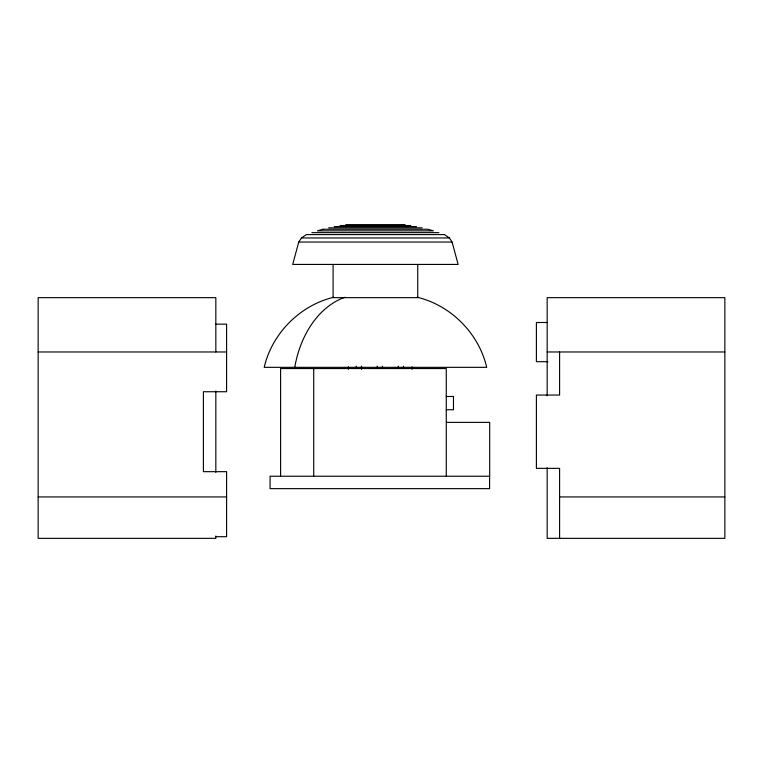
<?xml version="1.0" encoding="UTF-8"?>
<svg xmlns="http://www.w3.org/2000/svg" width="763" height="763" viewBox="0 0 763 763"><rect width="100%" height="100%" fill="white"/><g stroke="black" fill="none" stroke-linecap="round" stroke-linejoin="round"><path stroke-width="1.14" d="M298.734 242.043L292.706 264.427L458.124 264.427L452.097 242.043L449.378 237.961L444.409 234.584L306.421 234.584L301.442 237.961L298.734 242.043L452.097 242.043M333.765 297.236C299.916 305.324 272.057 333.45 264.198 367.337L486.708 367.337C478.84 333.45 450.99 305.324 417.132 297.236M345.744 224.656L405.077 224.656M340.012 225.533L410.818 225.533M334.299 226.592L416.522 226.592M328.634 227.832L422.197 227.832M311.886 232.639L438.935 232.639M301.442 237.961L449.378 237.961M547.166 322.501L536.399 322.501L536.399 361.691L547.996 361.691M215.834 324.161L226.601 324.161L226.601 391.734L203.406 391.734L203.406 471.668L226.601 471.668L226.601 536.694L215.834 536.694M38.15 351.972L226.601 351.972M547.166 351.972L724.85 351.972M446.241 396.483L453.48 396.483L453.48 409.741L446.241 409.741M446.384 422.378L489.693 422.378L489.693 476.226L270.083 476.226L270.083 488.644L489.598 488.644L489.598 476.226M38.15 496.932L226.601 496.932M559.594 496.932L724.85 496.932M559.594 351.972L559.594 395.043L536.399 395.043L536.399 468.358L559.594 468.358L559.594 538.344M547.166 395.759L547.166 297.656L724.85 297.656L724.85 538.344L547.166 538.344L547.166 467.681M446.269 476.226L446.269 368.539L280.593 368.539L280.593 476.226M417.733 264.427L417.733 297.656L333.088 297.656L333.088 264.427M412.154 366.812L412.154 369.235M403.493 366.221L403.493 368.596M398.276 366.221L398.276 368.596M382.454 366.221L382.454 368.596M377.237 366.221L377.237 368.596M361.624 366.898L361.624 369.263M361.414 366.221L361.414 368.596M356.197 366.221L356.197 368.596M348.367 366.812L348.367 369.235M313.727 368.539L313.727 476.226M215.834 351.972L215.834 297.656L38.15 297.656L38.15 538.344L215.834 538.344L215.834 535.998M215.834 391.018L215.834 472.392M294.747 367.346A95.032 69.175 90 0 1 344.943 297.274M322.997 229.253L317.418 230.855L433.403 230.855L427.824 229.253L322.997 229.253"/></g></svg>
